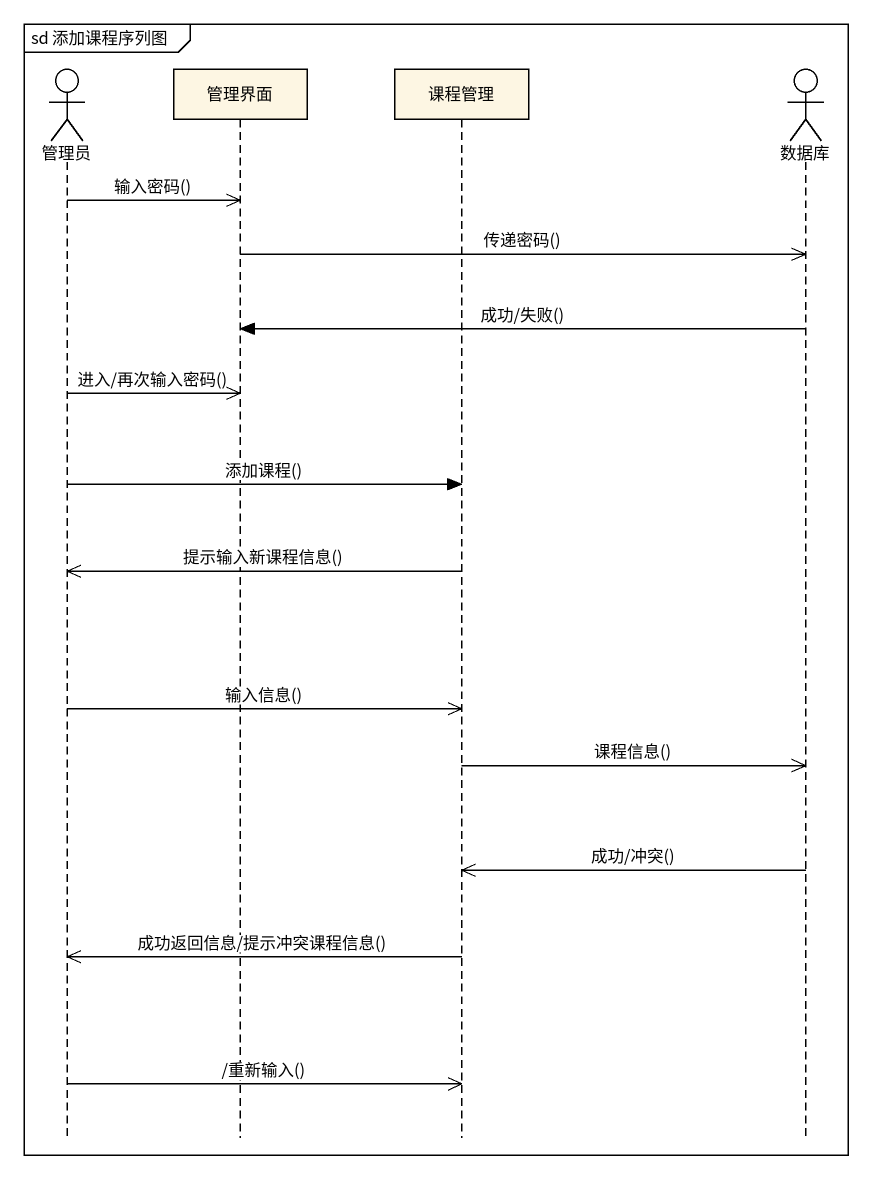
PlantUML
@startuml
mainframe sd 添加课程序列图
hide footbox
actor 管理员
participant 管理界面
participant 课程管理
actor 数据库

管理员 ->> 管理界面 : 输入密码()
管理界面 ->> 数据库 : 传递密码()
数据库 -> 管理界面 : 成功/失败()
管理员 ->> 管理界面 : 进入/再次输入密码()
管理员 -> 课程管理 : 添加课程()
课程管理 ->> 管理员 : 提示输入新课程信息()
管理员 ->> 课程管理 : 输入信息()
课程管理 ->> 数据库 : 课程信息()
数据库 ->> 课程管理 : 成功/冲突()
课程管理 ->> 管理员 : 成功返回信息/提示冲突课程信息()
管理员 ->> 课程管理 : /重新输入()
@enduml
